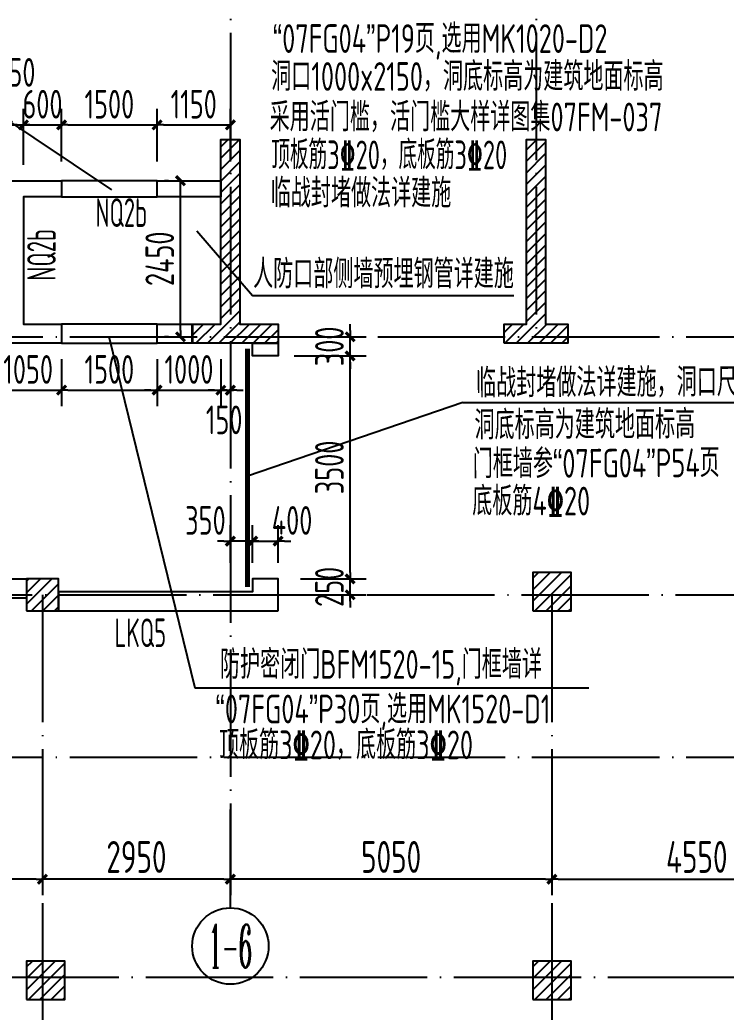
# Model space of a CAD drawing. Header units: millimetres. Extents: x 156735 to 386235, y 467499 to 703525.
# Drawn here: x 312490 to 323582, y 645445 to 661020 of the extents above; entities that cross this region are included whole.
import ezdxf
from ezdxf.enums import TextEntityAlignment as Align

# ---------------------------------------------------------------- set-up
doc = ezdxf.new("R2010")
doc.units = ezdxf.units.MM
doc.header["$LTSCALE"] = 100
doc.header["$PDMODE"] = 35
doc.header["$PDSIZE"] = 200
doc.linetypes.add('3', pattern=[5, 3, -2])
doc.linetypes.add('DOTE', pattern=[2.42, 2, -0.2, 0.02, -0.2])
for name, color, linetype in [('B-TEXT', 7, 'Continuous'), ('COLU', 7, 'Continuous'), ('h斜线-主楼', 7, 'Continuous'), ('h斜线-柱', 7, 'Continuous'), ('Q-AXIS', 3, 'Continuous'), ('Q-DIM', 4, 'Continuous'), ('Q-dote', 253, 'DOTE'), ('Q-TEXT', 2, 'Continuous'), ('Q-门框', 6, 'Continuous'), ('WALL', 3, 'Continuous'), ('wall-主楼', 2, 'Continuous')]:
    doc.layers.add(name, color=color, linetype=linetype)
doc.styles.add('_TCH_AXIS', font='COMPLEX', dxfattribs={"bigfont": 'GBCBIG'})
doc.styles.add('COMPLEX', font='tssdeng.shx', dxfattribs={"width": 0.7, "bigfont": 'tssdchn.shx'})
doc.styles.add('TSSD_Dimension', font='Tssdeng.shx', dxfattribs={"width": 0.7, "bigfont": 'hztxt.shx'})
doc.styles.add('TSSD_REIN', font='Tssdeng.shx', dxfattribs={"width": 0.7, "bigfont": 'hztxt.shx'})
doc.dimstyles.new('TSSD_100_100$0', dxfattribs={"dimtxt": 300, "dimasz": 100, "dimexe": 250, "dimexo": 250, "dimgap": 100, "dimtad": 1, "dimdec": 0, "dimzin": 0, "dimdsep": 46, "dimtxsty": 'TSSD_Dimension', "dimblk": '_tsdbk', "dimblk1": '_tsdbk', "dimblk2": '_tsdbk', "dimsah": 1, "dimcen": 0, "dimclrt": 7, "dimadec": 0, "dimazin": 0, "dimtfac": 1, "dimtdec": 0, "dimtix": 1, "dimtmove": 2, "dimatfit": 3, "dimldrblk": '_tsdbk', "dimfxl": 1, "dimtolj": 1, "dimtzin": 0, "dimarcsym": 0})
pattern_1 = [(45, (-467527.32, -323147.44), (-89.802561, 89.802561), [])]

# ---------------------------------------------------------------- blocks, each defined once
blk = doc.blocks.new('_tsdbk')
blk.add_line((-1, 0), (0, 0))
at = {"const_width": 0.5}
blk.add_lwpolyline([(-0.7, -0.7), (0.7, 0.7)], dxfattribs=at)
blk = doc.blocks.new('*D600')
at = {"layer": 'Defpoints', "color": 0}
for p in [(315796, 648623), (320846, 648623), (315796, 647531)]:
    blk.add_point(p, dxfattribs=at)
at = {"layer": 'Q-AXIS', "color": 0, "lineweight": -2}
for p, q in [((315796, 648373), (315796, 647281)), ((320846, 648373), (320846, 647281)), ((320746, 647531), (315896, 647531))]:
    blk.add_line(p, q, dxfattribs=at)
at = {"layer": 'Q-AXIS', "color": 0, "lineweight": -2, "xscale": 100, "yscale": 100, "zscale": 100, "rotation": 180}
blk.add_blockref('_tsdbk', (315796, 647531), dxfattribs=at)
at = {"layer": 'Q-AXIS', "color": 0, "lineweight": -2, "xscale": 100, "yscale": 100, "zscale": 100}
blk.add_blockref('_tsdbk', (320846, 647531), dxfattribs=at)
at = {"layer": 'Q-AXIS', "color": 7, "insert": (318321, 647881), "char_height": 500, "attachment_point": 5, "style": 'TSSD_Dimension'}
blk.add_mtext('\\A1;5050', dxfattribs=at)
blk = doc.blocks.new('*D602')
at = {"layer": 'Defpoints', "color": 0}
for p in [(310496, 648623), (312846, 648623), (310496, 647531)]:
    blk.add_point(p, dxfattribs=at)
at = {"layer": 'Q-AXIS', "color": 0, "lineweight": -2}
for p, q in [((310496, 648373), (310496, 647281)), ((312846, 648373), (312846, 647281)), ((312746, 647531), (310596, 647531))]:
    blk.add_line(p, q, dxfattribs=at)
at = {"layer": 'Q-AXIS', "color": 0, "lineweight": -2, "xscale": 100, "yscale": 100, "zscale": 100, "rotation": 180}
blk.add_blockref('_tsdbk', (310496, 647531), dxfattribs=at)
at = {"layer": 'Q-AXIS', "color": 0, "lineweight": -2, "xscale": 100, "yscale": 100, "zscale": 100}
blk.add_blockref('_tsdbk', (312846, 647531), dxfattribs=at)
at = {"layer": 'Q-AXIS', "color": 7, "insert": (311671, 647881), "char_height": 500, "attachment_point": 5, "style": 'TSSD_Dimension'}
blk.add_mtext('\\A1;2350', dxfattribs=at)
blk = doc.blocks.new('_AXISO')
blk.add_circle((0, 0), 0.5)
at = {"layer": 'B-TEXT', "style": 'COMPLEX', "width": 1.450893}
blk.add_attdef('A', text='', height=0.56, dxfattribs=at).set_placement((0.249375, -0.28), (0.749375, -0.28), align=Align.FIT)
blk = doc.blocks.new('*D605')
at = {"layer": 'Defpoints', "color": 0}
for p in [(312846, 648623), (315796, 648623), (312846, 647531)]:
    blk.add_point(p, dxfattribs=at)
at = {"layer": 'Q-AXIS', "color": 0, "lineweight": -2}
for p, q in [((312846, 648373), (312846, 647281)), ((315796, 648373), (315796, 647281)), ((315696, 647531), (312946, 647531))]:
    blk.add_line(p, q, dxfattribs=at)
at = {"layer": 'Q-AXIS', "color": 0, "lineweight": -2, "xscale": 100, "yscale": 100, "zscale": 100, "rotation": 180}
blk.add_blockref('_tsdbk', (312846, 647531), dxfattribs=at)
at = {"layer": 'Q-AXIS', "color": 0, "lineweight": -2, "xscale": 100, "yscale": 100, "zscale": 100}
blk.add_blockref('_tsdbk', (315796, 647531), dxfattribs=at)
at = {"layer": 'Q-AXIS', "color": 7, "insert": (314321, 647881), "char_height": 500, "attachment_point": 5, "style": 'TSSD_Dimension'}
blk.add_mtext('\\A1;2950', dxfattribs=at)
blk = doc.blocks.new('*D612')
at = {"layer": 'Defpoints', "color": 0}
for p in [(320846, 648623), (325396, 648623), (325396, 647531)]:
    blk.add_point(p, dxfattribs=at)
at = {"layer": 'Q-AXIS', "color": 0, "lineweight": -2}
for p, q in [((320846, 648373), (320846, 647281)), ((325396, 648373), (325396, 647281)), ((320946, 647531), (325296, 647531))]:
    blk.add_line(p, q, dxfattribs=at)
at = {"layer": 'Q-AXIS', "color": 0, "lineweight": -2, "xscale": 100, "yscale": 100, "zscale": 100, "rotation": 180}
blk.add_blockref('_tsdbk', (320846, 647531), dxfattribs=at)
at = {"layer": 'Q-AXIS', "color": 0, "lineweight": -2, "xscale": 100, "yscale": 100, "zscale": 100}
blk.add_blockref('_tsdbk', (325396, 647531), dxfattribs=at)
at = {"layer": 'Q-AXIS', "color": 7, "insert": (323121, 647881), "char_height": 500, "attachment_point": 5, "style": 'TSSD_Dimension'}
blk.add_mtext('\\A1;4550', dxfattribs=at)
blk = doc.blocks.new('*D888')
at = {"layer": 'Defpoints', "color": 0}
for p in [(312546, 659371), (312296, 658495), (312546, 658495)]:
    blk.add_point(p, dxfattribs=at)
at = {"layer": 'Q-DIM', "color": 0, "lineweight": -2}
for p, q in [((312296, 658745), (312296, 659621)), ((312546, 658745), (312546, 659621)), ((312196, 659371), (312096, 659371)), ((312296, 659371), (312546, 659371)), ((312646, 659371), (312746, 659371))]:
    blk.add_line(p, q, dxfattribs=at)
at = {"layer": 'Q-DIM', "color": 0, "lineweight": -2, "xscale": 100, "yscale": 100, "zscale": 100}
blk.add_blockref('_tsdbk', (312296, 659371), dxfattribs=at)
at = {"layer": 'Q-DIM', "color": 0, "lineweight": -2, "xscale": 100, "yscale": 100, "zscale": 100, "rotation": 180}
blk.add_blockref('_tsdbk', (312546, 659371), dxfattribs=at)
at = {"layer": 'Q-DIM', "color": 7, "insert": (312421, 660195), "char_height": 450, "attachment_point": 5, "style": 'TSSD_Dimension'}
blk.add_mtext('\\A1;250', dxfattribs=at)
blk = doc.blocks.new('*D889')
at = {"layer": 'Defpoints', "color": 0}
for p in [(313146, 659371), (313146, 658545), (312546, 658495)]:
    blk.add_point(p, dxfattribs=at)
at = {"layer": 'Q-DIM', "color": 0, "lineweight": -2}
for p, q in [((312546, 658745), (312546, 659621)), ((313146, 658795), (313146, 659621)), ((312446, 659371), (312346, 659371)), ((312546, 659371), (313146, 659371)), ((313246, 659371), (313346, 659371))]:
    blk.add_line(p, q, dxfattribs=at)
at = {"layer": 'Q-DIM', "color": 0, "lineweight": -2, "xscale": 100, "yscale": 100, "zscale": 100}
blk.add_blockref('_tsdbk', (312546, 659371), dxfattribs=at)
at = {"layer": 'Q-DIM', "color": 0, "lineweight": -2, "xscale": 100, "yscale": 100, "zscale": 100, "rotation": 180}
blk.add_blockref('_tsdbk', (313146, 659371), dxfattribs=at)
at = {"layer": 'Q-DIM', "color": 7, "insert": (312846, 659696), "char_height": 450, "attachment_point": 5, "style": 'TSSD_Dimension'}
blk.add_mtext('\\A1;600', dxfattribs=at)
blk = doc.blocks.new('*D890')
at = {"layer": 'Defpoints', "color": 0}
for p in [(314646, 659371), (313146, 658545), (314646, 658545)]:
    blk.add_point(p, dxfattribs=at)
at = {"layer": 'Q-DIM', "color": 0, "lineweight": -2}
for p, q in [((313146, 658795), (313146, 659621)), ((314646, 658795), (314646, 659621)), ((313246, 659371), (314546, 659371))]:
    blk.add_line(p, q, dxfattribs=at)
at = {"layer": 'Q-DIM', "color": 0, "lineweight": -2, "xscale": 100, "yscale": 100, "zscale": 100, "rotation": 180}
blk.add_blockref('_tsdbk', (313146, 659371), dxfattribs=at)
at = {"layer": 'Q-DIM', "color": 0, "lineweight": -2, "xscale": 100, "yscale": 100, "zscale": 100}
blk.add_blockref('_tsdbk', (314646, 659371), dxfattribs=at)
at = {"layer": 'Q-DIM', "color": 7, "insert": (313896, 659696), "char_height": 450, "attachment_point": 5, "style": 'TSSD_Dimension'}
blk.add_mtext('\\A1;1500', dxfattribs=at)
blk = doc.blocks.new('*D891')
at = {"layer": 'Defpoints', "color": 0}
for p in [(315796, 659371), (314646, 658545), (315796, 658545)]:
    blk.add_point(p, dxfattribs=at)
at = {"layer": 'Q-DIM', "color": 0, "lineweight": -2}
for p, q in [((314646, 658795), (314646, 659621)), ((315796, 658795), (315796, 659621)), ((314746, 659371), (315696, 659371))]:
    blk.add_line(p, q, dxfattribs=at)
at = {"layer": 'Q-DIM', "color": 0, "lineweight": -2, "xscale": 100, "yscale": 100, "zscale": 100, "rotation": 180}
blk.add_blockref('_tsdbk', (314646, 659371), dxfattribs=at)
at = {"layer": 'Q-DIM', "color": 0, "lineweight": -2, "xscale": 100, "yscale": 100, "zscale": 100}
blk.add_blockref('_tsdbk', (315796, 659371), dxfattribs=at)
at = {"layer": 'Q-DIM', "color": 7, "insert": (315221, 659696), "char_height": 450, "attachment_point": 5, "style": 'TSSD_Dimension'}
blk.add_mtext('\\A1;1150', dxfattribs=at)
blk = doc.blocks.new('*D897')
at = {"layer": 'Defpoints', "color": 0}
for p in [(312096, 655945), (313146, 655945), (313146, 655208)]:
    blk.add_point(p, dxfattribs=at)
at = {"layer": 'Q-DIM', "color": 0, "lineweight": -2}
for p, q in [((312096, 655695), (312096, 654958)), ((313146, 655695), (313146, 654958)), ((312196, 655208), (313046, 655208))]:
    blk.add_line(p, q, dxfattribs=at)
at = {"layer": 'Q-DIM', "color": 0, "lineweight": -2, "xscale": 100, "yscale": 100, "zscale": 100, "rotation": 180}
blk.add_blockref('_tsdbk', (312096, 655208), dxfattribs=at)
at = {"layer": 'Q-DIM', "color": 0, "lineweight": -2, "xscale": 100, "yscale": 100, "zscale": 100}
blk.add_blockref('_tsdbk', (313146, 655208), dxfattribs=at)
at = {"layer": 'Q-DIM', "color": 7, "insert": (312621, 655533), "char_height": 450, "attachment_point": 5, "style": 'TSSD_Dimension'}
blk.add_mtext('\\A1;1050', dxfattribs=at)
blk = doc.blocks.new('*D898')
at = {"layer": 'Defpoints', "color": 0}
for p in [(313146, 655945), (314646, 655945), (314646, 655208)]:
    blk.add_point(p, dxfattribs=at)
at = {"layer": 'Q-DIM', "color": 0, "lineweight": -2}
for p, q in [((313146, 655695), (313146, 654958)), ((314646, 655695), (314646, 654958)), ((313246, 655208), (314546, 655208))]:
    blk.add_line(p, q, dxfattribs=at)
at = {"layer": 'Q-DIM', "color": 0, "lineweight": -2, "xscale": 100, "yscale": 100, "zscale": 100, "rotation": 180}
blk.add_blockref('_tsdbk', (313146, 655208), dxfattribs=at)
at = {"layer": 'Q-DIM', "color": 0, "lineweight": -2, "xscale": 100, "yscale": 100, "zscale": 100}
blk.add_blockref('_tsdbk', (314646, 655208), dxfattribs=at)
at = {"layer": 'Q-DIM', "color": 7, "insert": (313896, 655533), "char_height": 450, "attachment_point": 5, "style": 'TSSD_Dimension'}
blk.add_mtext('\\A1;1500', dxfattribs=at)
blk = doc.blocks.new('*D899')
at = {"layer": 'Defpoints', "color": 0}
for p in [(314646, 655945), (315646, 655945), (315646, 655208)]:
    blk.add_point(p, dxfattribs=at)
at = {"layer": 'Q-DIM', "color": 0, "lineweight": -2}
for p, q in [((314646, 655695), (314646, 654958)), ((315646, 655695), (315646, 654958)), ((314546, 655208), (314446, 655208)), ((314646, 655208), (315646, 655208)), ((315746, 655208), (315846, 655208))]:
    blk.add_line(p, q, dxfattribs=at)
at = {"layer": 'Q-DIM', "color": 0, "lineweight": -2, "xscale": 100, "yscale": 100, "zscale": 100}
blk.add_blockref('_tsdbk', (314646, 655208), dxfattribs=at)
at = {"layer": 'Q-DIM', "color": 0, "lineweight": -2, "xscale": 100, "yscale": 100, "zscale": 100, "rotation": 180}
blk.add_blockref('_tsdbk', (315646, 655208), dxfattribs=at)
at = {"layer": 'Q-DIM', "color": 7, "insert": (315146, 655533), "char_height": 450, "attachment_point": 5, "style": 'TSSD_Dimension'}
blk.add_mtext('\\A1;1000', dxfattribs=at)
blk = doc.blocks.new('*D900')
at = {"layer": 'Defpoints', "color": 0}
for p in [(315646, 655945), (315796, 655946), (315796, 655208)]:
    blk.add_point(p, dxfattribs=at)
at = {"layer": 'Q-DIM', "color": 0, "lineweight": -2}
for p, q in [((315646, 655695), (315646, 654958)), ((315796, 655696), (315796, 654958)), ((315546, 655208), (315446, 655208)), ((315646, 655208), (315796, 655208)), ((315896, 655208), (315996, 655208))]:
    blk.add_line(p, q, dxfattribs=at)
at = {"layer": 'Q-DIM', "color": 0, "lineweight": -2, "xscale": 100, "yscale": 100, "zscale": 100}
blk.add_blockref('_tsdbk', (315646, 655208), dxfattribs=at)
at = {"layer": 'Q-DIM', "color": 0, "lineweight": -2, "xscale": 100, "yscale": 100, "zscale": 100, "rotation": 180}
blk.add_blockref('_tsdbk', (315796, 655208), dxfattribs=at)
at = {"layer": 'Q-DIM', "color": 7, "insert": (315699, 654741), "char_height": 450, "attachment_point": 5, "style": 'TSSD_Dimension'}
blk.add_mtext('\\A1;150', dxfattribs=at)
blk = doc.blocks.new('*D901')
at = {"layer": 'Defpoints', "color": 0}
for p in [(315013, 658495), (315077, 658495), (315077, 656045)]:
    blk.add_point(p, dxfattribs=at)
at = {"layer": 'Q-DIM', "color": 0, "lineweight": -2}
for p, q in [((314827, 658495), (314763, 658495)), ((315013, 656145), (315013, 658395)), ((314827, 656045), (314763, 656045))]:
    blk.add_line(p, q, dxfattribs=at)
at = {"layer": 'Q-DIM', "color": 0, "lineweight": -2, "xscale": 100, "yscale": 100, "zscale": 100}
for p, rotation in [((315013, 658495), 90), ((315013, 656045), 270)]:
    blk.add_blockref('_tsdbk', p, dxfattribs=dict(at, rotation=rotation))
at = {"layer": 'Q-DIM', "color": 7, "insert": (314688, 657270), "char_height": 450, "attachment_point": 5, "rotation": 90, "style": 'TSSD_Dimension'}
blk.add_mtext('\\A1;2450', dxfattribs=at)
blk = doc.blocks.new('*D902')
at = {"layer": 'Defpoints', "color": 0}
for p in [(316646, 652245), (317677, 652245), (316646, 651995)]:
    blk.add_point(p, dxfattribs=at)
at = {"layer": 'Q-DIM', "color": 0, "lineweight": -2}
for p, q in [((317677, 652345), (317677, 652445)), ((316896, 652245), (317927, 652245)), ((317677, 651995), (317677, 652245)), ((316896, 651995), (317927, 651995)), ((317677, 651895), (317677, 651795))]:
    blk.add_line(p, q, dxfattribs=at)
at = {"layer": 'Q-DIM', "color": 0, "lineweight": -2, "xscale": 100, "yscale": 100, "zscale": 100}
for p, rotation in [((317677, 652245), 270), ((317677, 651995), 90)]:
    blk.add_blockref('_tsdbk', p, dxfattribs=dict(at, rotation=rotation))
at = {"layer": 'Q-DIM', "color": 7, "insert": (317352, 652120), "char_height": 450, "attachment_point": 5, "rotation": 90, "style": 'TSSD_Dimension'}
blk.add_mtext('\\A1;250', dxfattribs=at)
blk = doc.blocks.new('*D903')
at = {"layer": 'Defpoints', "color": 0}
for p in [(316546, 655745), (317677, 655745), (316646, 652245)]:
    blk.add_point(p, dxfattribs=at)
at = {"layer": 'Q-DIM', "color": 0, "lineweight": -2}
for p, q in [((316796, 655745), (317927, 655745)), ((317677, 652345), (317677, 655645)), ((316896, 652245), (317927, 652245))]:
    blk.add_line(p, q, dxfattribs=at)
at = {"layer": 'Q-DIM', "color": 0, "lineweight": -2, "xscale": 100, "yscale": 100, "zscale": 100}
for p, rotation in [((317677, 655745), 90), ((317677, 652245), 270)]:
    blk.add_blockref('_tsdbk', p, dxfattribs=dict(at, rotation=rotation))
at = {"layer": 'Q-DIM', "color": 7, "insert": (317352, 653995), "char_height": 450, "attachment_point": 5, "rotation": 90, "style": 'TSSD_Dimension'}
blk.add_mtext('\\A1;3500', dxfattribs=at)
blk = doc.blocks.new('*D904')
at = {"layer": 'Defpoints', "color": 0}
for p in [(316546, 656045), (317677, 656045), (316546, 655745)]:
    blk.add_point(p, dxfattribs=at)
at = {"layer": 'Q-DIM', "color": 0, "lineweight": -2}
for p, q in [((317677, 656145), (317677, 656245)), ((316796, 656045), (317927, 656045)), ((317677, 655745), (317677, 656045)), ((316796, 655745), (317927, 655745)), ((317677, 655645), (317677, 655545))]:
    blk.add_line(p, q, dxfattribs=at)
at = {"layer": 'Q-DIM', "color": 0, "lineweight": -2, "xscale": 100, "yscale": 100, "zscale": 100}
for p, rotation in [((317677, 656045), 270), ((317677, 655745), 90)]:
    blk.add_blockref('_tsdbk', p, dxfattribs=dict(at, rotation=rotation))
at = {"layer": 'Q-DIM', "color": 7, "insert": (317352, 655895), "char_height": 450, "attachment_point": 5, "rotation": 90, "style": 'TSSD_Dimension'}
blk.add_mtext('\\A1;300', dxfattribs=at)
blk = doc.blocks.new('*D905')
at = {"layer": 'Defpoints', "color": 0}
for p in [(316546, 652838), (316146, 652245), (316546, 652245)]:
    blk.add_point(p, dxfattribs=at)
at = {"layer": 'Q-DIM', "color": 0, "lineweight": -2}
for p, q in [((316146, 652495), (316146, 653088)), ((316546, 652495), (316546, 653088)), ((316046, 652838), (315946, 652838)), ((316146, 652838), (316546, 652838)), ((316646, 652838), (316746, 652838))]:
    blk.add_line(p, q, dxfattribs=at)
at = {"layer": 'Q-DIM', "color": 0, "lineweight": -2, "xscale": 100, "yscale": 100, "zscale": 100}
blk.add_blockref('_tsdbk', (316146, 652838), dxfattribs=at)
at = {"layer": 'Q-DIM', "color": 0, "lineweight": -2, "xscale": 100, "yscale": 100, "zscale": 100, "rotation": 180}
blk.add_blockref('_tsdbk', (316546, 652838), dxfattribs=at)
at = {"layer": 'Q-DIM', "color": 7, "insert": (316765, 653163), "char_height": 450, "attachment_point": 5, "style": 'TSSD_Dimension'}
blk.add_mtext('\\A1;400', dxfattribs=at)
blk = doc.blocks.new('*D964')
at = {"layer": 'Defpoints', "color": 0}
for p in [(315796, 652838), (315796, 652245), (316146, 652245)]:
    blk.add_point(p, dxfattribs=at)
at = {"layer": 'Q-DIM', "color": 0, "lineweight": -2}
for p, q in [((315796, 652495), (315796, 653088)), ((316146, 652495), (316146, 653088)), ((315696, 652838), (315596, 652838)), ((316146, 652838), (315796, 652838)), ((316246, 652838), (316346, 652838))]:
    blk.add_line(p, q, dxfattribs=at)
at = {"layer": 'Q-DIM', "color": 0, "lineweight": -2, "xscale": 100, "yscale": 100, "zscale": 100}
blk.add_blockref('_tsdbk', (315796, 652838), dxfattribs=at)
at = {"layer": 'Q-DIM', "color": 0, "lineweight": -2, "xscale": 100, "yscale": 100, "zscale": 100, "rotation": 180}
blk.add_blockref('_tsdbk', (316146, 652838), dxfattribs=at)
at = {"layer": 'Q-DIM', "color": 7, "insert": (315405, 653163), "char_height": 450, "attachment_point": 5, "style": 'TSSD_Dimension'}
blk.add_mtext('\\A1;350', dxfattribs=at)

msp = doc.modelspace()

# ---------------------------------------------------------------- hatches: boundary and pattern name
at = {"layer": 'h斜线-主楼'}
h = msp.add_hatch(dxfattribs=at)
h.set_pattern_fill('ANSI31', color=256, scale=40, style=0)
h.set_pattern_definition(pattern_1)
h.paths.add_polyline_path([(315196.5, 655944.7), (315196.5, 656244.7), (315646.5, 656244.7), (315646.5, 659144.7), (315946.5, 659144.7), (315946.5, 656244.7), (316546.5, 656244.7), (316546.5, 655944.7)])
h = msp.add_hatch(dxfattribs=at)
h.set_pattern_fill('ANSI31', color=256, scale=40, style=0)
h.set_pattern_definition(pattern_1)
h.paths.add_polyline_path([(320096.5, 655944.7), (320096.5, 656244.7), (320446.5, 656244.7), (320446.5, 659144.7), (320746.5, 659144.7), (320746.5, 656244.7), (321096.5, 656244.7), (321096.5, 655944.7)])
at = {"layer": 'h斜线-柱'}
h = msp.add_hatch(dxfattribs=at)
h.set_pattern_fill('ANSI31', color=256, scale=40, style=0)
h.set_pattern_definition(pattern_1)
h.paths.add_polyline_path([(320546.5, 651744.7), (321146.5, 651744.7), (321146.5, 652344.7), (320546.5, 652344.7)])
h = msp.add_hatch(dxfattribs=at)
h.set_pattern_fill('ANSI31', color=256, scale=40, style=0)
h.set_pattern_definition(pattern_1)
h.paths.add_polyline_path([(312596.5, 651744.7), (313096.5, 651744.7), (313096.5, 652244.7), (312596.5, 652244.7)])
h = msp.add_hatch(dxfattribs=at)
h.set_pattern_fill('ANSI31', color=256, scale=40, style=0)
h.set_pattern_definition([(45, (-475477.32, -329247.44), (-89.802561, 89.802561), [])])
h.paths.add_polyline_path([(312596.5, 645644.7), (313196.5, 645644.7), (313196.5, 646244.7), (312596.5, 646244.7)])
h = msp.add_hatch(dxfattribs=at)
h.set_pattern_fill('ANSI31', color=256, scale=40, style=0)
h.set_pattern_definition([(45, (-467527.32, -329247.44), (-89.802561, 89.802561), [])])
h.paths.add_polyline_path([(320546.5, 645644.7), (321146.5, 645644.7), (321146.5, 646244.7), (320546.5, 646244.7)])

# ---------------------------------------------------------------- linework, layer by layer
at = {"layer": 'COLU'}
for points in [[(320546.5, 651744.7), (321146.5, 651744.7), (321146.5, 652344.7), (320546.5, 652344.7)], [(312596.5, 651744.7), (313096.5, 651744.7), (313096.5, 652244.7), (312596.5, 652244.7)], [(312596.5, 645644.7), (313196.5, 645644.7), (313196.5, 646244.7), (312596.5, 646244.7)], [(320546.5, 645644.7), (321146.5, 645644.7), (321146.5, 646244.7), (320546.5, 646244.7)]]:
    msp.add_lwpolyline(points, close=True, dxfattribs=at)
at = {"layer": 'Q-AXIS'}
msp.add_line((315796.5, 647081.7), (315796.5, 648623.3), dxfattribs=at)
at = {"layer": 'Q-dote', "ltscale": 10}
for p, q in [((315796.5, 672917.5), (315796.5, 648373.3)), ((320596.5, 672917.5), (320596.5, 656044.7)), ((301173.2, 656044.7), (366857.1, 656044.7)), ((196946.5, 651994.7), (366607.1, 651994.7)), ((312846.5, 651994.7), (312846.5, 623494.7)), ((320846.5, 651994.7), (320846.5, 623494.7)), ((301173.2, 649444.7), (366857.1, 649444.7)), ((301173.2, 649444.7), (366857.1, 649444.7)), ((191046.5, 645994.7), (366607.1, 645994.7))]:
    msp.add_line(p, q, dxfattribs=at)
at = {"layer": 'Q-TEXT'}
for q in [(316063.7, 653855.5), (326117.3, 655016.5)]:
    msp.add_line((319446.3, 655016.5), q, dxfattribs=at)
for points in [[(307113.9, 660788.8), (310283.6, 660788.8), (313931.9, 658350.4)], [(321423.8, 650531.7), (315241.2, 650531.7), (313894.3, 656044.7)]]:
    msp.add_lwpolyline(points, dxfattribs=at)
at = {"layer": 'Q-TEXT', "color": 3}
msp.add_lwpolyline([(315269.2, 657709.2), (316146.4, 656694.7), (320245.7, 656694.7)], dxfattribs=at)
at = {"layer": 'Q-TEXT', "linetype": '3', "const_width": 80}
msp.add_lwpolyline([(316063.7, 652117.3), (316063.7, 655858.2)], dxfattribs=at)
at = {"layer": 'Q-门框'}
for points in [[(313146.5, 658244.7), (314646.5, 658244.7), (314646.5, 658494.7), (313146.5, 658494.7)], [(313146.5, 655944.7), (314646.5, 655944.7), (314646.5, 656244.7), (313146.5, 656244.7)]]:
    msp.add_lwpolyline(points, close=True, dxfattribs=at)
at = {"layer": 'WALL'}
msp.add_lwpolyline([(304296.5, 661344.7), (304296.5, 656894.7, 0.4142136), (306146.5, 655044.7), (309196.5, 655044.7), (309196.5, 658494.7), (313146.5, 658494.7), (313146.5, 658244.7), (312546.5, 658244.7), (312546.5, 656244.7), (313146.5, 656244.7), (313146.5, 655944.7), (312096.5, 655944.7), (312096.5, 656244.7), (312296.5, 656244.7), (312296.5, 658244.7), (310696.5, 658244.7), (310696.5, 656644.7), (310396.5, 656644.7), (310396.5, 658194.7)], format="xyb", dxfattribs=at)
for points in [[(314646.5, 658244.7), (314646.5, 658494.7), (315646.5, 658494.7), (315646.5, 658244.7), (314646.5, 658244.7)], [(314646.5, 655944.7), (314646.5, 656244.7), (315199.3, 656244.7), (315199.3, 655944.7), (314646.5, 655944.7)], [(316146.5, 655944.7), (316546.5, 655944.7), (316546.5, 655744.7), (316146.5, 655744.7), (316146.5, 655944.7)]]:
    msp.add_lwpolyline(points, dxfattribs=at)
for points in [[(307096.5, 652244.7), (312596.5, 652244.7), (312596.5, 651944.7), (307096.5, 651944.7)], [(316546.5, 651744.7), (316546.5, 652244.7), (316146.5, 652244.7), (316146.5, 652044.7), (313096.5, 652044.7), (313096.5, 651744.7)]]:
    msp.add_lwpolyline(points, close=True, dxfattribs=at)
at = {"layer": 'wall-主楼'}
for points in [[(315196.5, 655944.7), (315196.5, 656244.7), (315646.5, 656244.7), (315646.5, 659144.7), (315946.5, 659144.7), (315946.5, 656244.7), (316546.5, 656244.7), (316546.5, 655944.7)], [(320096.5, 655944.7), (320096.5, 656244.7), (320446.5, 656244.7), (320446.5, 659144.7), (320746.5, 659144.7), (320746.5, 656244.7), (321096.5, 656244.7), (321096.5, 655944.7)]]:
    msp.add_lwpolyline(points, close=True, dxfattribs=at)

# ---------------------------------------------------------------- block references
at = {"layer": 'Q-AXIS'}
ref = msp.add_blockref('_AXISO', (315796.5, 646481.7), dxfattribs=dict(at, xscale=1199.999999999998, yscale=1200, zscale=1200, rotation=359.9996457873818))
ref.add_attrib('A', '1-6', dxfattribs={"color": 7, "height": 678.82, "rotation": 359.99965, "style": '_TCH_AXIS', "width": 0.381818}).set_placement((315457.1, 646142.3), (316135.9, 646142.3), align=Align.FIT)

# ---------------------------------------------------------------- texts
at = {"layer": 'Q-TEXT', "style": 'TSSD_REIN'}
for s, width, p in [('“07FG04”P19页,选用MK1020-D2', 0.7, (316463.5, 660501.1)), ('洞口1000x2150，洞底标高为建筑地面标高', 0.7, (316437.7, 659906.4)), ('采用活门槛，活门槛大样详图集07FM-037', 0.7, (316413.4, 659270.6)), ('顶板筋3%%13220，底板筋3%%13220', 0.65, (316439, 658676.4)), ('临战封堵做法详建施', 0.7, (316430.6, 658075.9)), ('底板筋4%%13220', 0.7, (319594.8, 653241.6)), ('防护密闭门BFM1520-15,门框墙详', 0.7, (315633.4, 650677.4)), ('“07FG04”P30页,选用MK1520-D1', 0.7, (315562.8, 649977.9)), ('顶板筋3%%13220，底板筋3%%13220', 0.7, (315617.3, 649415.5))]:
    msp.add_text(s, height=450, dxfattribs=dict(at, width=width)).set_placement(p)
for s, rotation, width, p in [('NQ2b', 360, 0.6, (313677.6, 657769.2)), ('NQ2b', 90, 0.6, (313055.4, 656925.6)), ('临战封堵做法详建施，洞口尺寸3500x2500', 0.27833, 0.7, (319656.5, 655092.3)), ('洞底标高为建筑地面标高', 0.27833, 0.7, (319631.6, 654433.9)), ('门框墙参“07FG04”P54页 MK4025-D2', 0.27833, 0.7, (319604.2, 653825.7)), ('LKQ5', 360, 0.6, (313976.8, 651174.4))]:
    msp.add_text(s, height=450, rotation=rotation, dxfattribs=dict(at, width=width)).set_placement(p)
at = {"layer": 'Q-TEXT', "color": 3, "style": 'TSSD_REIN', "width": 0.7}
msp.add_text('人防口部侧墙预埋钢管详建施', height=450, dxfattribs=at).set_placement((316153.9, 656807))

# ---------------------------------------------------------------- dimensions: what is measured, and where the dimension line sits
at = {"layer": 'Q-AXIS'}
for base, p1, p2, picture, middle in [((310496.5, 647530.9), (312846.5, 648623.3), (310496.5, 648623.3), '*D602', (311671.5, 647880.9)), ((312846.5, 647530.9), (315796.5, 648623.3), (312846.5, 648623.3), '*D605', (314321.5, 647880.9)), ((315796.5, 647530.9), (320846.5, 648623.3), (315796.5, 648623.3), '*D600', (318321.5, 647880.9))]:
    dim = msp.add_linear_dim(base=base, p1=p1, p2=p2, angle=180, dimstyle='TSSD_100_100$0', override={"dimtxt": 500}, dxfattribs=at)
    dim.commit()
    dim.dimension.update_dxf_attribs({"geometry": picture, "text_midpoint": middle})
dim = msp.add_linear_dim(base=(325396.5, 647530.9), p1=(320846.5, 648623.3), p2=(325396.5, 648623.3), dimstyle='TSSD_100_100$0', override={"dimtxt": 500}, dxfattribs=at)
dim.commit()
dim.dimension.update_dxf_attribs({"geometry": '*D612', "text_midpoint": (323121.5, 647880.9)})
at = {"layer": 'Q-DIM'}
for base, p1, p2, picture, middle in [((312546.5, 659371.3), (312296.5, 658494.7), (312546.5, 658494.7), '*D888', (312421.5, 660195.2)), ((315796.5, 655208.3), (315646.5, 655944.7), (315796.5, 655945.9), '*D900', (315699.1, 654741)), ((315796.5, 652838.5), (316146.5, 652244.7), (315796.5, 652244.7), '*D964', (315405.3, 653163.5)), ((316546.5, 652838.5), (316146.5, 652244.7), (316546.5, 652244.7), '*D905', (316764.6, 653163.5))]:
    dim = msp.add_linear_dim(base=base, p1=p1, p2=p2, dimstyle='TSSD_100_100$0', override={"dimtxt": 450}, dxfattribs=at)
    dim.commit()
    dim.dimension.update_dxf_attribs({"geometry": picture, "text_midpoint": middle, "dimtype": 160})
for base, p1, p2, picture, middle in [((313146.5, 659371.3), (312546.5, 658494.7), (313146.5, 658544.7), '*D889', (312846.5, 659696.3)), ((314646.5, 659371.3), (313146.5, 658544.7), (314646.5, 658544.7), '*D890', (313896.5, 659696.3)), ((315796.5, 659371.3), (314646.5, 658544.7), (315796.5, 658544.7), '*D891', (315221.5, 659696.3)), ((313146.5, 655208.3), (312096.5, 655944.7), (313146.5, 655944.7), '*D897', (312621.5, 655533.3)), ((314646.5, 655208.3), (313146.5, 655944.7), (314646.5, 655944.7), '*D898', (313896.5, 655533.3)), ((315646.5, 655208.3), (314646.5, 655944.7), (315646.5, 655944.7), '*D899', (315146.5, 655533.3))]:
    dim = msp.add_linear_dim(base=base, p1=p1, p2=p2, dimstyle='TSSD_100_100$0', override={"dimtxt": 450}, dxfattribs=at)
    dim.commit()
    dim.dimension.update_dxf_attribs({"geometry": picture, "text_midpoint": middle})
for base, p1, p2, picture, middle in [((315013.1, 658494.7), (315076.8, 656044.7), (315076.8, 658494.7), '*D901', (314688.1, 657269.7)), ((317677.3, 656044.7), (316546.5, 655744.7), (316546.5, 656044.7), '*D904', (317352.3, 655894.7)), ((317677.3, 655744.7), (316646.5, 652244.7), (316546.5, 655744.7), '*D903', (317352.3, 653994.7)), ((317677.3, 652244.7), (316646.5, 651994.7), (316646.5, 652244.7), '*D902', (317352.3, 652119.7))]:
    dim = msp.add_linear_dim(base=base, p1=p1, p2=p2, angle=90, dimstyle='TSSD_100_100$0', override={"dimtxt": 450}, dxfattribs=at)
    dim.commit()
    dim.dimension.update_dxf_attribs({"geometry": picture, "text_midpoint": middle})

doc.saveas('drawing.dxf')
